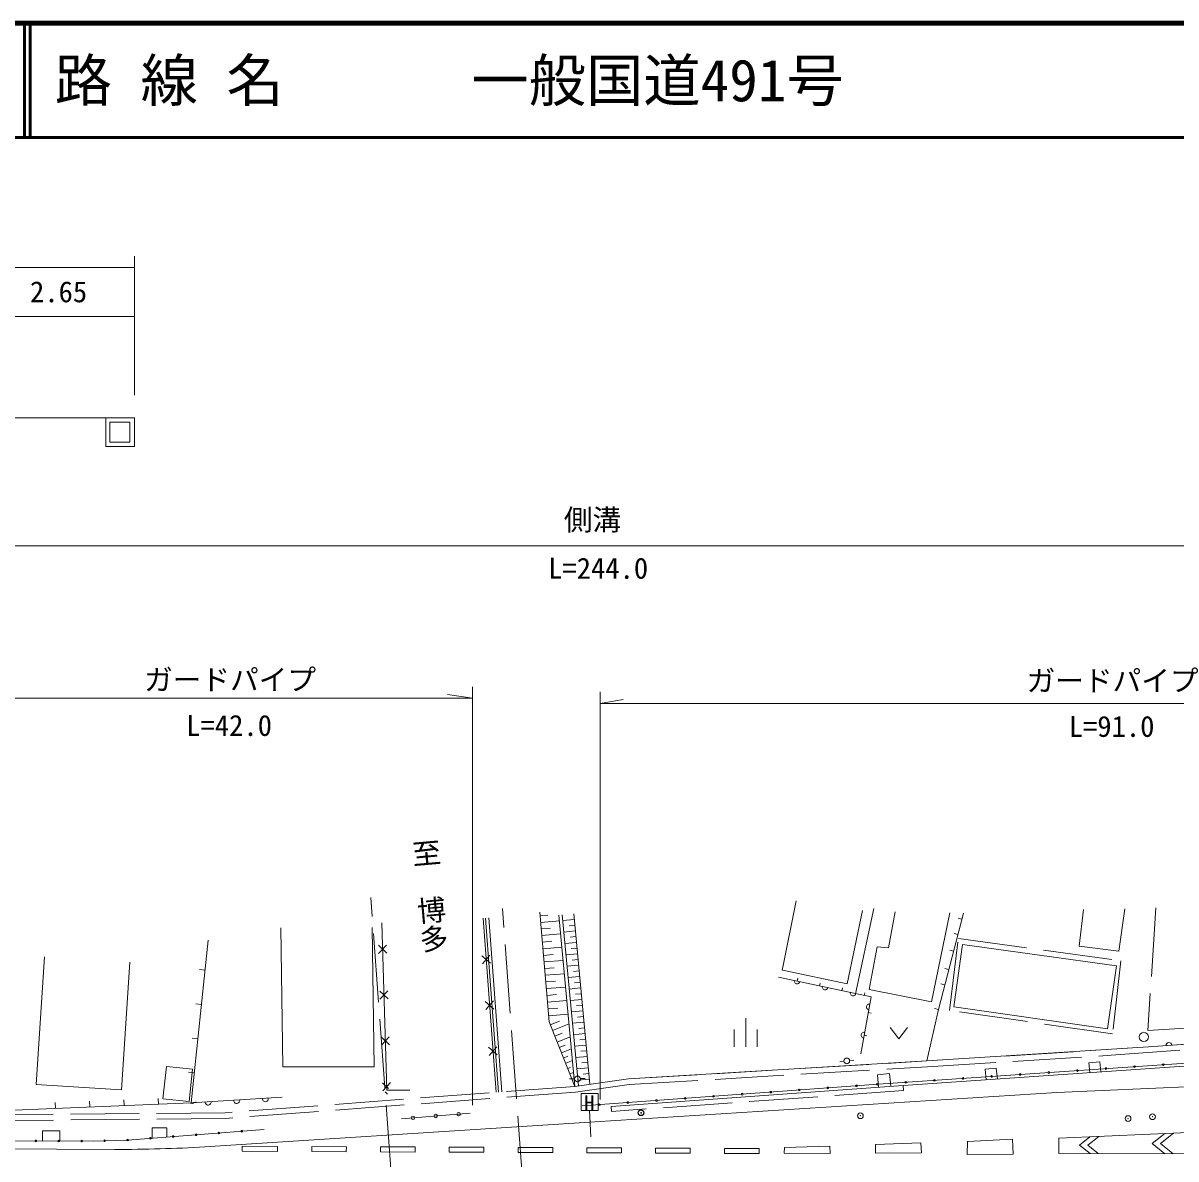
# Model space of a CAD drawing. Units: millimetres, scale not verified, with parts at other scales. Extents: x 40000 to 680007, y 20000 to 380004.
# Drawn here: x 177622 to 278205, y 280873 to 380004 of the extents above; entities that cross this region are included whole.
import ezdxf
from ezdxf.enums import TextEntityAlignment as Align

# ---------------------------------------------------------------- set-up
doc = ezdxf.new("R2010")
doc.units = ezdxf.units.MM
doc.header["$LTSCALE"] = 1000.01
doc.header["$PDMODE"] = 32
doc.header["$PDSIZE"] = 500
doc.linetypes.add('DASHED', pattern=[7.5, 6, -1.5])
for name, color, linetype, lineweight in [('M-BGD', 7, 'Continuous', 13), ('M-BMK-ROW', 1, 'Continuous', 13), ('M-STR-HTXT', 7, 'Continuous', 13), ('M-TTL', 2, 'Continuous', 140), ('M-TTL-LINE', 7, 'Continuous', 50), ('レイヤー6', 4, 'Continuous', 13)]:
    doc.layers.add(name, color=color, linetype=linetype, lineweight=lineweight)
doc.layers.add('M-TTL-TXT', color=7, linetype='Continuous')
doc.layers.add('用地', color=7, linetype='Continuous')
doc.styles.add('@ＭＳ ゴシック', font='')
doc.styles.add('ＭＳ ゴシック', font='')
doc.styles.get('@ＭＳ ゴシック').set_extended_font_data('@MS Gothic')
doc.styles.get('ＭＳ ゴシック').set_extended_font_data('MS Gothic')

# ---------------------------------------------------------------- blocks, each defined once
blk = doc.blocks.new('ﾌﾟﾛｯﾄﾏｰｸ-03_1')
at = {"color": 1, "linetype": 'Continuous', "lineweight": 13}
blk.add_circle((0, 0), 0.5, dxfattribs=at)
at = {"color": 1}
blk.add_point((0, 0), dxfattribs=at)
blk = doc.blocks.new('ﾌﾟﾛｯﾄﾏｰｸ-03_1_1')
at = {"color": 1, "linetype": 'Continuous', "lineweight": 13}
blk.add_circle((0, 0), 0.5, dxfattribs=at)
at = {"color": 1}
blk.add_point((0, 0), dxfattribs=at)

msp = doc.modelspace()

# ---------------------------------------------------------------- linework, layer by layer
at = {"layer": 'M-BGD'}
for p, q in [((187338, 347543), (187338, 359659)), ((87337, 358659), (187338, 358659)), ((187338, 354381), (87337, 354381)), ((174088, 345543), (187338, 345543)), ((184838, 345543), (184838, 343043)), ((185183, 345165), (186933, 345165)), ((185183, 345165), (185183, 343415)), ((186933, 345165), (186933, 343415)), ((187338, 345543), (187338, 343043)), ((184838, 343043), (187338, 343043)), ((185183, 343415), (186933, 343415)), ((245074, 303389), (243953, 297911)), ((218888, 286689), (217764, 301875)), ((219088, 286704), (217963, 301889)), ((219387, 286727), (218263, 301912)), ((222717, 302409), (223519, 292830)), ((222744, 302084), (223400, 302138)), ((225771, 287209), (224367, 302143)), ((226068, 287250), (224666, 302171)), ((225708, 301767), (224713, 301673)), ((227060, 287389), (225662, 302265)), ((249527, 296150), (250853, 302554)), ((250251, 295282), (251845, 302730)), ((253721, 302451), (253114, 299309)), ((256873, 294572), (258475, 302362)), ((257480, 293918), (259677, 302327)), ((259537, 301792), (259198, 301881)), ((270146, 302632), (269772, 299441)), ((273219, 298997), (273733, 302696)), ((200286, 288898), (200102, 301044)), ((208256, 288921), (208072, 301067)), ((208916, 301466), (209354, 286886)), ((222792, 301516), (224413, 301652)), ((222840, 300944), (223653, 301013)), ((225802, 300771), (224807, 300678)), ((225755, 301269), (225258, 301222)), ((192289, 285777), (193779, 299959)), ((222888, 300373), (224521, 300510)), ((222936, 299797), (223755, 299866)), ((225895, 299776), (224901, 299682)), ((225849, 300273), (225351, 300227)), ((259188, 300455), (258849, 300544)), ((208621, 299516), (209349, 298831)), ((209328, 299537), (208642, 298809)), ((222984, 299221), (224629, 299359)), ((225989, 298780), (224995, 298687)), ((225942, 299278), (225445, 299231)), ((252134, 299389), (251428, 295670)), ((253114, 299309), (252134, 299389)), ((258810, 299009), (258471, 299098)), ((259592, 299576), (258818, 294136)), ((273032, 297717), (259592, 299576)), ((269772, 299441), (273219, 298997)), ((178777, 287381), (179502, 298518)), ((186201, 286898), (186927, 298035)), ((218410, 297945), (217652, 298598)), ((217704, 297892), (218357, 298650)), ((223033, 298642), (223858, 298711)), ((223081, 298062), (224738, 298201)), ((226083, 297784), (225089, 297691)), ((226036, 298282), (225539, 298235)), ((243953, 297911), (243840, 297358)), ((193504, 297343), (193007, 297395)), ((223130, 297482), (223961, 297552)), ((223178, 296902), (224847, 297042)), ((226176, 296789), (225183, 296695)), ((226129, 297287), (225633, 297240)), ((251612, 295011), (243527, 296746)), ((251612, 295011), (243527, 296746)), ((243840, 297358), (244027, 297318)), ((244027, 297318), (249527, 296150)), ((258389, 297398), (258051, 297487)), ((272221, 292229), (273032, 297717)), ((223227, 296318), (224064, 296388)), ((223276, 295734), (224956, 295875)), ((226270, 295793), (225277, 295700)), ((226223, 296291), (225726, 296244)), ((245151, 296398), (245204, 296642)), ((247107, 295978), (247159, 296222)), ((249062, 295558), (249115, 295803)), ((258043, 296074), (257705, 296162)), ((208741, 295518), (209469, 294832)), ((209448, 295539), (208762, 294811)), ((223325, 295146), (224168, 295217)), ((226363, 294798), (225371, 294704)), ((226317, 295295), (225820, 295249)), ((250702, 290040), (251612, 295011)), ((250702, 290040), (251612, 295011)), ((251018, 295139), (251070, 295383)), ((251428, 295670), (256873, 294572)), ((193191, 294360), (192694, 294412)), ((218705, 293955), (217947, 294608)), ((218000, 293903), (218653, 294661)), ((223375, 294558), (225067, 294700)), ((223424, 293966), (224273, 294037)), ((226457, 293802), (225465, 293709)), ((226410, 294300), (225914, 294253)), ((257480, 293918), (257142, 294006)), ((258818, 294136), (272221, 292229)), ((223474, 293374), (225178, 293517)), ((223519, 292830), (225771, 287209)), ((223617, 292586), (224411, 292904)), ((226550, 292806), (225559, 292713)), ((226504, 293304), (226008, 293257)), ((240671, 290665), (240671, 293165)), ((251361, 293641), (251607, 293596)), ((223819, 292082), (225258, 292659)), ((224021, 291579), (224666, 291837)), ((226644, 291811), (225653, 291717)), ((226597, 292308), (226102, 292262)), ((239671, 292165), (239671, 290665)), ((241671, 292165), (241671, 290665)), ((253285, 292359), (254035, 291359)), ((254035, 291359), (254785, 292359)), ((275797, 290652), (301784, 292498)), ((192878, 291376), (192380, 291428)), ((208861, 291520), (209589, 290834)), ((209568, 291541), (208883, 290813)), ((224222, 291075), (225364, 291532)), ((224408, 290611), (224911, 290812)), ((226738, 290815), (225747, 290722)), ((226691, 291313), (226195, 291266)), ((251001, 291674), (251247, 291629)), ((219000, 289966), (218243, 290619)), ((218295, 289914), (218948, 290672)), ((224594, 290146), (225462, 290494)), ((224780, 289682), (225145, 289829)), ((226831, 289819), (225841, 289726)), ((226784, 290317), (226289, 290271)), ((189826, 286112), (190124, 288949)), ((192407, 288721), (190124, 288949)), ((192109, 285885), (192407, 288721)), ((208256, 288921), (200286, 288898)), ((224966, 289218), (225559, 289456)), ((225152, 288754), (225380, 288845)), ((226925, 288824), (225935, 288731)), ((226878, 289322), (226383, 289275)), ((248870, 289350), (249240, 289396)), ((249736, 289459), (250106, 289505)), ((280962, 289368), (251828, 287367)), ((254406, 287292), (279760, 289027)), ((261571, 288716), (262533, 288784)), ((261657, 287786), (261571, 288716)), ((262533, 288784), (262627, 287848)), ((270591, 289247), (271555, 289336)), ((270683, 288406), (270591, 289247)), ((271555, 289336), (271664, 288473)), ((192564, 288392), (192067, 288445)), ((220564, 287774), (220565, 287775)), ((225746, 287859), (225301, 287873)), ((225338, 288290), (225657, 288418)), ((225524, 287826), (225615, 287862)), ((227018, 287828), (226029, 287735)), ((226242, 287900), (226650, 287892)), ((226972, 288326), (226477, 288279)), ((252162, 288213), (253219, 288318)), ((252162, 288213), (252253, 287129)), ((253219, 288318), (253329, 287211)), ((186202, 286897), (178777, 287381)), ((208982, 287521), (209499, 287034)), ((209688, 287543), (209003, 286815)), ((209210, 286737), (209415, 286532)), ((209354, 286886), (211355, 286886)), ((225709, 287361), (225755, 287379)), ((226400, 285500), (251828, 287367)), ((227492, 284105), (267819, 286677)), ((254406, 287292), (228921, 285464)), ((267819, 286677), (279761, 287193)), ((192289, 285777), (173193, 284989)), ((180449, 285288), (180428, 285788)), ((183446, 285412), (183426, 285911)), ((186444, 285535), (186423, 286035)), ((189441, 285659), (189421, 286159)), ((192109, 285885), (189826, 286112)), ((200242, 286257), (192289, 285777)), ((226305, 285094), (226305, 286594)), ((226305, 286594), (227805, 286594)), ((227805, 286594), (227805, 285094)), ((210638, 284379), (216622, 284869)), ((227805, 285094), (226305, 285094)), ((227055, 285094), (227171, 282805)), ((227492, 284105), (193495, 281916)), ((179309, 282444), (179314, 283323)), ((180825, 283314), (179314, 283323)), ((180820, 282439), (180825, 283314)), ((198664, 283440), (186732, 282521)), ((188881, 282687), (188886, 283598)), ((190171, 283590), (188886, 283598)), ((190167, 282786), (190171, 283590)), ((267992, 282681), (279932, 283197)), ((267992, 282681), (268000, 281346)), ((270701, 282798), (269791, 282079)), ((271470, 282831), (270514, 282077)), ((277228, 283080), (276136, 282218)), ((277996, 283113), (276858, 282215)), ((69579, 282435), (185643, 281692)), ((183757, 282428), (174778, 282461)), ((186732, 282521), (183757, 282428)), ((196741, 281544), (196743, 281983)), ((196743, 281983), (199826, 281970)), ((199824, 281531), (199826, 281970)), ((202804, 281517), (202806, 281956)), ((202806, 281956), (205827, 281944)), ((205825, 281505), (205827, 281944)), ((208805, 281491), (208807, 281929)), ((208807, 281929), (211829, 281917)), ((211827, 281478), (211829, 281917)), ((214807, 281464), (214808, 281903)), ((214808, 281903), (217830, 281891)), ((217828, 281452), (217830, 281891)), ((220808, 281438), (220810, 281877)), ((220810, 281877), (223831, 281865)), ((223830, 281425), (223831, 281865)), ((226810, 281411), (226811, 281850)), ((226811, 281850), (229833, 281838)), ((229831, 281399), (229833, 281838)), ((232811, 281385), (232813, 281824)), ((232813, 281824), (235834, 281812)), ((235833, 281372), (235834, 281812)), ((238812, 281358), (238814, 281797)), ((238814, 281797), (241836, 281785)), ((241834, 281346), (241836, 281785)), ((244044, 281868), (244038, 281364)), ((251998, 282138), (251988, 281381)), ((255962, 282273), (251998, 282138)), ((260007, 282410), (259993, 281265)), ((269791, 282079), (270712, 281340)), ((270514, 282077), (271433, 281338)), ((276136, 282218), (277248, 281326)), ((276858, 282215), (277969, 281324)), ((196742, 281543), (199824, 281531)), ((202804, 281516), (205825, 281505)), ((208806, 281490), (211827, 281478)), ((214807, 281464), (217828, 281452)), ((220808, 281437), (223830, 281425)), ((226810, 281411), (229831, 281399)), ((232811, 281384), (235833, 281372)), ((238813, 281358), (241834, 281346)), ((280197, 281319), (268000, 281346))]:
    msp.add_line(p, q, dxfattribs=at)
at = {"layer": 'M-BGD', "linetype": 'DASHED'}
for p, q in [((211956, 249677), (207956, 303696)), ((276442, 302786), (275760, 292072)), ((223456, 248714), (219456, 302733)), ((258444, 293838), (259228, 300114)), ((259228, 300114), (273405, 298163)), ((273405, 298163), (272674, 291792)), ((257480, 293918), (256469, 289424)), ((272674, 291792), (258444, 293838)), ((275760, 292072), (284234, 292632)), ((272562, 289924), (284049, 290772)), ((256469, 289424), (263239, 289853)), ((256499, 288925), (272562, 289924)), ((263239, 289853), (275797, 290652)), ((230458, 287863), (256469, 289424)), ((230508, 287365), (256499, 288925)), ((230458, 287863), (225771, 287209)), ((225771, 287209), (195258, 284906)), ((225825, 286711), (195279, 284406)), ((230508, 287365), (225825, 286711)), ((254438, 286843), (228953, 285015)), ((254438, 286843), (254406, 287292)), ((195258, 284906), (174041, 284710)), ((228953, 285015), (228921, 285464)), ((195279, 284406), (174037, 284209))]:
    msp.add_line(p, q, dxfattribs=at)
at = {"layer": 'M-BGD'}
for points in [[(244038, 281364), (248044, 281360), (248022, 281980), (244044, 281868)], [(251988, 281381), (255998, 281394), (255962, 282273)], [(259993, 281265), (264003, 281278), (263956, 282590), (260007, 282410)]]:
    msp.add_lwpolyline(points, dxfattribs=at)
for centre, radius in [((275403, 291523), 400), ((249488, 289428), 250), ((225996, 287855), 250)]:
    msp.add_circle(centre, radius, dxfattribs=at)
for centre, radius, start, end in [((245151, 296398), 250, 167.88886, 347.88886), ((247596, 295873), 250, 167.88886, 347.88886), ((250040, 295349), 250, 167.88886, 347.88886), ((251451, 294133), 250, 79.62853, 259.62853), ((251001, 291674), 250, 79.62853, 259.62853), ((277589, 290779), 250, 4.06416, 184.06416), ((272099, 288760), 75, 360, 180), ((272099, 288760), 75, 180, 360), ((274594, 288931), 75, 360, 180), ((274594, 288931), 75, 180, 360), ((277088, 289102), 75, 360, 180), ((277088, 289102), 75, 180, 360), ((257135, 287732), 75, 360, 180), ((257135, 287732), 75, 180, 360), ((259629, 287903), 75, 360, 180), ((259629, 287903), 75, 180, 360), ((262123, 288074), 75, 360, 180), ((262123, 288074), 75, 180, 360), ((264617, 288246), 75, 360, 180), ((264617, 288246), 75, 180, 360), ((267111, 288417), 75, 360, 180), ((267111, 288417), 75, 180, 360), ((269605, 288588), 75, 360, 180), ((269605, 288588), 75, 180, 360), ((242854, 286708), 75, 360, 180), ((242854, 286708), 75, 180, 360), ((245347, 286891), 75, 360, 180), ((245347, 286891), 75, 180, 360), ((247840, 287075), 75, 360, 180), ((247840, 287075), 75, 180, 360), ((250334, 287258), 75, 360, 180), ((250334, 287258), 75, 180, 360), ((252146, 287389), 75, 360, 180), ((252146, 287389), 75, 180, 360), ((254640, 287561), 75, 360, 180), ((254640, 287561), 75, 180, 360), ((193773, 285820), 254, 173.06547, 13.84318), ((196268, 285971), 254, 173.06547, 13.84318), ((198764, 286122), 254, 173.06547, 13.84318), ((227894, 285609), 75, 360, 180), ((230387, 285793), 75, 360, 180), ((230387, 285793), 75, 180, 360), ((232881, 285976), 75, 360, 180), ((232881, 285976), 75, 180, 360), ((235374, 286159), 75, 360, 180), ((235374, 286159), 75, 180, 360), ((237867, 286342), 75, 360, 180), ((237867, 286342), 75, 180, 360), ((240361, 286525), 75, 360, 180), ((240361, 286525), 75, 180, 360), ((213630, 284624), 150, 360, 180), ((215623, 284787), 150, 360, 180), ((215623, 284787), 150, 180, 360), ((227894, 285609), 75, 180, 360), ((211637, 284460), 150, 360, 180), ((211637, 284460), 150, 180, 360), ((213630, 284624), 150, 180, 360), ((188732, 282675), 75, 360, 180), ((188732, 282675), 75, 180, 360), ((190726, 282829), 75, 360, 180), ((190726, 282829), 75, 180, 360), ((192720, 282982), 75, 360, 180), ((192720, 282982), 75, 180, 360), ((194714, 283136), 75, 360, 180), ((194714, 283136), 75, 180, 360), ((196708, 283289), 75, 360, 180), ((196708, 283289), 75, 180, 360), ((178739, 282446), 75, 360, 180), ((178739, 282446), 75, 180, 360), ((180739, 282439), 75, 360, 180), ((180739, 282439), 75, 180, 360), ((182739, 282431), 75, 360, 180), ((182739, 282431), 75, 180, 360), ((184738, 282459), 75, 360, 180), ((184738, 282459), 75, 180, 360), ((184903, 444915), 163225, 270.25993, 273.01766), ((186737, 282522), 75, 360, 180), ((186737, 282522), 75, 180, 360)]:
    msp.add_arc(centre, radius, start, end, dxfattribs=at)
at = {"layer": 'M-BMK-ROW', "color": 30}
msp.add_lwpolyline([(316488, 290476), (316507, 293527), (314149, 293439), (301784, 292498), (275797, 290652), (256469, 289424), (230458, 287863)], dxfattribs=at)
at = {"layer": 'M-STR-HTXT'}
for p, q in [((68779, 334394), (312834, 334394)), ((216821, 322072), (216821, 285580)), ((174801, 321072), (216821, 321072)), ((216821, 321072), (214638, 321400)), ((227972, 286071), (227972, 321625)), ((227972, 320625), (229985, 320959)), ((227972, 320625), (318812, 320625))]:
    msp.add_line(p, q, dxfattribs=at)
at = {"layer": 'M-TTL'}
msp.add_line((680007, 380004), (40000, 380004), dxfattribs=at)
at = {"layer": 'M-TTL-LINE'}
for p, q in [((177752, 380004), (177752, 370004)), ((178252, 380004), (178252, 370004)), ((40000, 370004), (680007, 370004))]:
    msp.add_line(p, q, dxfattribs=at)
at = {"layer": 'レイヤー6'}
msp.add_lwpolyline([(192210, 285735), (192284, 285731), (192358, 285727), (192431, 285723), (192509, 285794), (192583, 285790), (192657, 285786), (192735, 285856)], dxfattribs=at)

# ---------------------------------------------------------------- block references
at = {"layer": 'M-BMK-ROW', "xscale": 500.0053, "yscale": 500.0053, "rotation": 345}
for p in [(250676, 284639), (274025, 284391), (276161, 284555)]:
    msp.add_blockref('ﾌﾟﾛｯﾄﾏｰｸ-03_1', p, dxfattribs=at)
at = {"layer": '用地', "xscale": 500.0053, "yscale": 500.0053, "rotation": 345}
msp.add_blockref('ﾌﾟﾛｯﾄﾏｰｸ-03_1_1', (231536, 284903), dxfattribs=at)

# ---------------------------------------------------------------- texts
at = {"layer": 'M-BGD', "style": 'ＭＳ ゴシック'}
for s, height, p in [('2.65', 1833, (180722, 356554)), ('H', 1320, (227029, 285777))]:
    msp.add_text(s, height=height, dxfattribs=at).set_placement(p, align=Align.MIDDLE_CENTER)
at = {"layer": 'M-BGD', "style": '@ＭＳ ゴシック'}
msp.add_text('至\u3000博多', height=1833, rotation=275, dxfattribs=at).set_placement((213549, 298858), align=Align.MIDDLE_RIGHT)
at = {"layer": 'M-STR-HTXT', "style": 'ＭＳ ゴシック'}
for s, p in [('側溝', (227301, 336655)), ('L=42.0', (195600, 318708)), ('L=91.0', (272590, 318624))]:
    msp.add_text(s, height=1833, dxfattribs=at).set_placement(p, align=Align.MIDDLE_CENTER)
msp.add_text('L=244.0', height=1833, dxfattribs=at).set_placement((223430, 330960), align=Align.BOTTOM_LEFT)
for p in [(195684, 321232), (272673, 321148)]:
    msp.add_text('ガードパイプ', height=1833, dxfattribs=at).set_placement(p, align=Align.BOTTOM_CENTER)
at = {"layer": 'M-TTL-TXT', "style": 'ＭＳ ゴシック'}
for s, p in [('路 線 名', (180381, 375004)), ('一般国道491号', (216736, 375004))]:
    msp.add_text(s, height=3666, dxfattribs=at).set_placement(p, align=Align.MIDDLE_LEFT)

doc.saveas('drawing.dxf')
